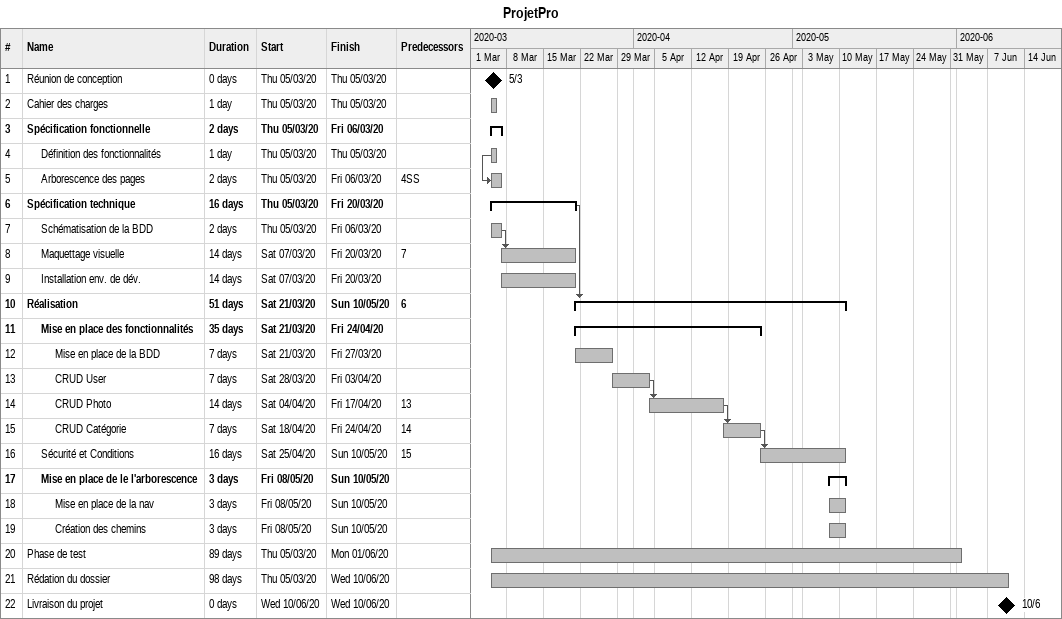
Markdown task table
ProjetPro

| ID | Level | Task | Duration | Start | Finish | Predecessors |
|---|---|---|---|---|---|---|
| 1 | 1 | Réunion de conception | 0d | 2020-03-05 | 2020-03-05 |  |
| 2 | 1 | Cahier des charges | 1d | 2020-03-05 | 2020-03-05 |  |
| 3 | 1 | **Spécification fonctionnelle** | 2d | 2020-03-05 | 2020-03-06 |  |
| 4 | 2 | Définition des fonctionnalités | 1d | 2020-03-05 | 2020-03-05 |  |
| 5 | 2 | Arborescence des pages | 2d | 2020-03-05 | 2020-03-06 | 4SS |
| 6 | 1 | **Spécification technique** | 16d | 2020-03-05 | 2020-03-20 |  |
| 7 | 2 | Schématisation de la BDD | 2d | 2020-03-05 | 2020-03-06 |  |
| 8 | 2 | Maquettage visuelle | 14d | 2020-03-07 | 2020-03-20 | 7 |
| 9 | 2 | Installation env. de dév. | 14d | 2020-03-07 | 2020-03-20 |  |
| 10 | 1 | **Réalisation** | 51d | 2020-03-21 | 2020-05-10 | 6 |
| 11 | 2 | **Mise en place des fonctionnalités** | 35d | 2020-03-21 | 2020-04-24 |  |
| 12 | 3 | Mise en place de la BDD | 7d | 2020-03-21 | 2020-03-27 |  |
| 13 | 3 | CRUD User | 7d | 2020-03-28 | 2020-04-03 |  |
| 14 | 3 | CRUD Photo | 14d | 2020-04-04 | 2020-04-17 | 13 |
| 15 | 3 | CRUD Catégorie | 7d | 2020-04-18 | 2020-04-24 | 14 |
| 16 | 2 | Sécurité et Conditions | 16d | 2020-04-25 | 2020-05-10 | 15 |
| 17 | 2 | **Mise en place de le l'arborescence** | 3d | 2020-05-08 | 2020-05-10 |  |
| 18 | 3 | Mise en place de la nav | 3d | 2020-05-08 | 2020-05-10 |  |
| 19 | 3 | Création des chemins | 3d | 2020-05-08 | 2020-05-10 |  |
| 20 | 1 | Phase de test | 89d | 2020-03-05 | 2020-06-01 |  |
| 21 | 1 | Rédation du dossier | 98d | 2020-03-05 | 2020-06-10 |  |
| 22 | 1 | Livraison du projet | 0d | 2020-06-10 | 2020-06-10 |  |
